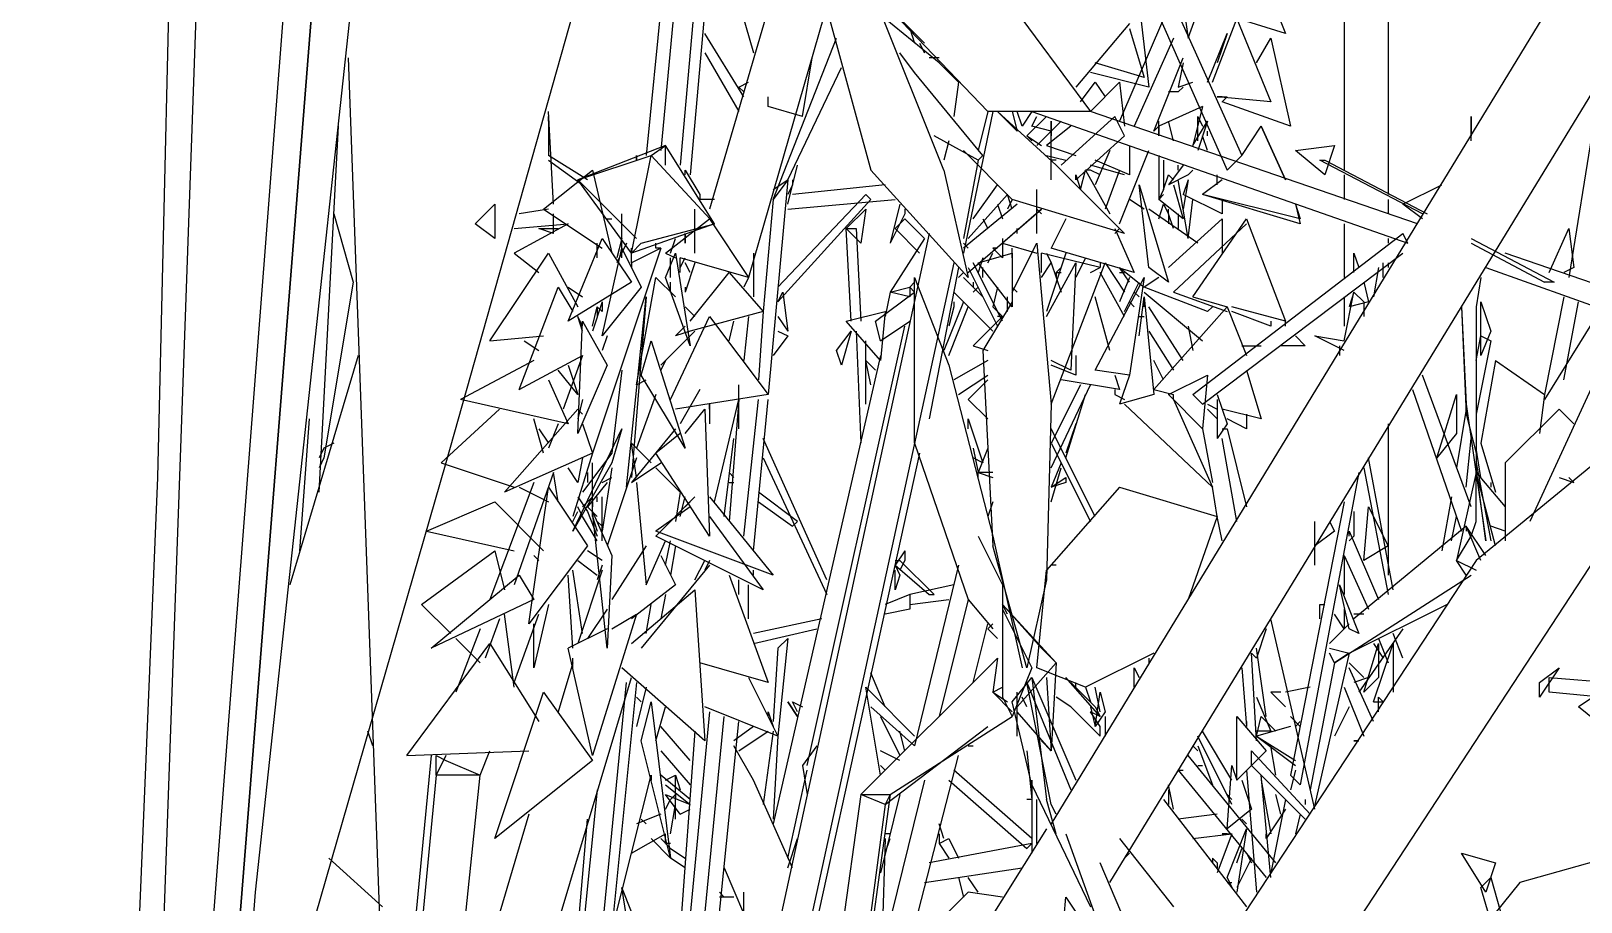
# Model space of a CAD drawing. Header units: millimetres. Extents: x -10.3 to 0, y 0 to 5.9.
# Drawn here: x -1.148 to -0.8305, y 2.632 to 2.8105 of the extents above; entities that cross this region are included whole.
import ezdxf

# ---------------------------------------------------------------- set-up
doc = ezdxf.new("R2010")
doc.units = ezdxf.units.MM

msp = doc.modelspace()

# ---------------------------------------------------------------- linework, layer by layer
for p, q in [((-1.122, 2.719), (-1.114, 3.059)), ((-1.102, 2.634), (-1.067, 2.958)), ((-1.081, 2.935), (-1.148, 2.089)), ((-1.148, 2.089), (-1.081, 2.934)), ((-1.081, 2.934), (-1.148, 2.089)), ((-1.145, 2.183), (-1.087, 2.934)), ((-0.966, 2.882), (-1.001, 2.76)), ((-1.112, 2.877), (-1.124, 2.538)), ((-0.981, 2.87), (-1.009, 2.774)), ((-0.93, 2.852), (-0.9, 2.785)), ((-0.816, 2.85), (-0.939, 2.648)), ((-0.933, 2.85), (-0.903, 2.782)), ((-0.87, 2.848), (-0.87, 2.777)), ((-1.016, 2.846), (-1.022, 2.785)), ((-0.879, 2.838), (-0.879, 2.782)), ((-0.911, 2.809), (-0.902, 2.834)), ((-1.032, 2.832), (-1.063, 2.722)), ((-0.927, 2.636), (-0.808, 2.831)), ((-1.004, 2.82), (-1, 2.806)), ((-1.016, 2.818), (-1.019, 2.786)), ((-1.012, 2.817), (-1.015, 2.783)), ((-0.952, 2.794), (-0.975, 2.818)), ((-0.961, 2.782), (-0.975, 2.817)), ((-0.974, 2.817), (-0.965, 2.808)), ((-0.948, 2.817), (-0.931, 2.794)), ((-1.01, 2.815), (-1.013, 2.781)), ((-0.985, 2.815), (-0.976, 2.782)), ((-0.921, 2.816), (-0.919, 2.799)), ((-0.912, 2.816), (-0.911, 2.809)), ((-0.891, 2.81), (-0.904, 2.814)), ((-0.893, 2.815), (-0.891, 2.81)), ((-1.002, 2.797), (-1.01, 2.81)), ((-0.962, 2.804), (-0.973, 2.813)), ((-0.968, 2.811), (-0.967, 2.808)), ((-0.923, 2.812), (-0.934, 2.799)), ((-0.916, 2.813), (-0.925, 2.792)), ((-0.923, 2.811), (-0.92, 2.801)), ((-0.907, 2.8), (-0.903, 2.81)), ((-0.906, 2.8), (-0.901, 2.813)), ((-0.903, 2.81), (-0.905, 2.804)), ((-0.901, 2.813), (-0.894, 2.796)), ((-0.794, 2.812), (-0.841, 2.71)), ((-0.996, 2.776), (-0.983, 2.809)), ((-0.966, 2.808), (-0.965, 2.806)), ((-0.914, 2.809), (-0.922, 2.791)), ((-0.897, 2.804), (-0.894, 2.809)), ((-0.894, 2.809), (-0.89, 2.791)), ((-0.724, 2.807), (-0.852, 2.702)), ((-1.083, 2.805), (-1.075, 2.584)), ((-1.01, 2.806), (-1.003, 2.794)), ((-0.99, 2.793), (-0.988, 2.805)), ((-0.967, 2.802), (-0.97, 2.806)), ((-0.962, 2.805), (-0.964, 2.805)), ((-0.958, 2.8), (-0.962, 2.804)), ((-0.92, 2.801), (-0.93, 2.804)), ((-0.918, 2.79), (-0.912, 2.805)), ((-0.912, 2.804), (-0.913, 2.799)), ((-0.993, 2.78), (-0.982, 2.803)), ((-0.953, 2.785), (-0.967, 2.802)), ((-0.919, 2.799), (-0.931, 2.802)), ((-1.003, 2.799), (-1.001, 2.8)), ((-1.002, 2.798), (-1.003, 2.799)), ((-0.958, 2.8), (-0.959, 2.793)), ((-0.933, 2.796), (-0.93, 2.8)), ((-0.931, 2.794), (-0.925, 2.8)), ((-0.93, 2.8), (-0.928, 2.797)), ((-0.925, 2.8), (-0.924, 2.791)), ((-0.913, 2.798), (-0.915, 2.798)), ((-0.913, 2.799), (-0.91, 2.8)), ((-0.912, 2.799), (-0.913, 2.798)), ((-1.041, 2.775), (-1.042, 2.794)), ((-0.997, 2.795), (-0.997, 2.797)), ((-0.99, 2.793), (-0.997, 2.795)), ((-0.951, 2.794), (-0.957, 2.765)), ((-0.952, 2.794), (-0.954, 2.786)), ((-0.931, 2.794), (-0.952, 2.794)), ((-0.938, 2.783), (-0.95, 2.794)), ((-0.946, 2.79), (-0.95, 2.794)), ((-0.947, 2.794), (-0.946, 2.79)), ((-0.945, 2.791), (-0.946, 2.794)), ((-0.943, 2.794), (-0.945, 2.791)), ((-0.943, 2.794), (-0.866, 2.767)), ((-0.864, 2.771), (-0.931, 2.794)), ((-0.908, 2.795), (-0.917, 2.791)), ((-0.908, 2.795), (-0.91, 2.787)), ((-0.894, 2.796), (-0.905, 2.797)), ((-0.904, 2.797), (-0.905, 2.797)), ((-0.905, 2.797), (-0.903, 2.797)), ((-0.903, 2.797), (-0.904, 2.796)), ((-0.89, 2.791), (-0.904, 2.796)), ((-1.089, 2.716), (-1.085, 2.791)), ((-1.042, 2.792), (-1.042, 2.793)), ((-1.042, 2.793), (-1.042, 2.785)), ((-0.94, 2.793), (-0.944, 2.789)), ((-0.943, 2.791), (-0.942, 2.793)), ((-0.939, 2.79), (-0.943, 2.791)), ((-0.937, 2.792), (-0.942, 2.787)), ((-0.935, 2.791), (-0.94, 2.787)), ((-0.939, 2.792), (-0.939, 2.789)), ((-0.939, 2.789), (-0.939, 2.792)), ((-0.926, 2.793), (-0.937, 2.783)), ((-0.924, 2.789), (-0.926, 2.793)), ((-0.917, 2.791), (-0.918, 2.79)), ((-0.917, 2.789), (-0.917, 2.792)), ((-0.917, 2.791), (-0.917, 2.789)), ((-0.917, 2.791), (-0.917, 2.789)), ((-0.914, 2.788), (-0.915, 2.792)), ((-0.91, 2.787), (-0.907, 2.792)), ((-0.909, 2.788), (-0.909, 2.793)), ((-0.909, 2.793), (-0.908, 2.791)), ((-0.907, 2.792), (-0.909, 2.786)), ((-0.9, 2.785), (-0.896, 2.791)), ((-0.896, 2.791), (-0.891, 2.78)), ((-0.891, 2.78), (-0.896, 2.791)), ((-0.853, 2.788), (-0.853, 2.793)), ((-0.853, 2.793), (-0.853, 2.789)), ((-0.828, 2.791), (-0.833, 2.76)), ((-0.954, 2.784), (-0.963, 2.789)), ((-0.96, 2.788), (-0.961, 2.784)), ((-0.943, 2.788), (-0.944, 2.789)), ((-0.944, 2.789), (-0.941, 2.787)), ((-0.939, 2.79), (-0.939, 2.789)), ((-0.939, 2.78), (-0.939, 2.789)), ((-0.934, 2.78), (-0.924, 2.789)), ((-0.907, 2.786), (-0.908, 2.789)), ((-0.907, 2.789), (-0.907, 2.79)), ((-1.034, 2.78), (-1.042, 2.785)), ((-1.018, 2.787), (-1.036, 2.78)), ((-1.036, 2.78), (-1.021, 2.785)), ((-1.025, 2.765), (-1.021, 2.785)), ((-1.024, 2.785), (-1.024, 2.784)), ((-1.024, 2.784), (-1.024, 2.785)), ((-1.021, 2.785), (-1.018, 2.787)), ((-1.021, 2.785), (-1.008, 2.771)), ((-1.018, 2.783), (-1.018, 2.787)), ((-1.008, 2.771), (-1.018, 2.787)), ((-0.947, 2.776), (-0.957, 2.786)), ((-0.953, 2.785), (-0.954, 2.784)), ((-0.94, 2.787), (-0.934, 2.785)), ((-0.94, 2.785), (-0.936, 2.784)), ((-0.927, 2.786), (-0.93, 2.779)), ((-0.925, 2.771), (-0.919, 2.786)), ((-0.923, 2.787), (-0.923, 2.781)), ((-0.917, 2.785), (-0.917, 2.776)), ((-0.9, 2.785), (-0.903, 2.782)), ((-0.889, 2.786), (-0.881, 2.787)), ((-0.883, 2.781), (-0.889, 2.786)), ((-0.881, 2.787), (-0.883, 2.781)), ((-1.043, 2.774), (-1.033, 2.782)), ((-1.042, 2.784), (-1.035, 2.779)), ((-1.033, 2.782), (-1.029, 2.765)), ((-1.014, 2.781), (-1.014, 2.782)), ((-1.014, 2.782), (-1.011, 2.777)), ((-0.993, 2.775), (-0.991, 2.783)), ((-0.956, 2.76), (-0.976, 2.782)), ((-0.961, 2.782), (-0.956, 2.76)), ((-0.954, 2.784), (-0.957, 2.768)), ((-0.938, 2.784), (-0.939, 2.784)), ((-0.938, 2.783), (-0.924, 2.769)), ((-0.933, 2.778), (-0.932, 2.782)), ((-0.931, 2.782), (-0.932, 2.782)), ((-0.932, 2.782), (-0.927, 2.773)), ((-0.924, 2.781), (-0.931, 2.783)), ((-0.929, 2.781), (-0.931, 2.782)), ((-0.923, 2.781), (-0.93, 2.784)), ((-0.925, 2.782), (-0.928, 2.774)), ((-0.916, 2.784), (-0.916, 2.778)), ((-0.912, 2.783), (-0.915, 2.779)), ((-0.913, 2.782), (-0.913, 2.783)), ((-0.91, 2.782), (-0.911, 2.781)), ((-0.863, 2.773), (-0.884, 2.784)), ((-0.884, 2.784), (-0.883, 2.784)), ((-0.883, 2.784), (-0.862, 2.773)), ((-1.025, 2.765), (-1.036, 2.78)), ((-1.024, 2.768), (-1.036, 2.78)), ((-0.993, 2.78), (-0.997, 2.736)), ((-0.996, 2.778), (-0.993, 2.78)), ((-0.993, 2.78), (-0.996, 2.776)), ((-0.992, 2.779), (-0.993, 2.777)), ((-0.992, 2.78), (-0.992, 2.779)), ((-0.973, 2.779), (-0.992, 2.777)), ((-0.955, 2.772), (-0.95, 2.779)), ((-0.934, 2.78), (-0.934, 2.781)), ((-0.934, 2.781), (-0.933, 2.778)), ((-0.919, 2.762), (-0.921, 2.779)), ((-0.921, 2.779), (-0.915, 2.759)), ((-0.916, 2.778), (-0.915, 2.781)), ((-0.916, 2.779), (-0.916, 2.778)), ((-0.911, 2.781), (-0.915, 2.779)), ((-0.915, 2.781), (-0.914, 2.78)), ((-0.914, 2.779), (-0.912, 2.772)), ((-0.911, 2.768), (-0.913, 2.78)), ((-0.911, 2.78), (-0.912, 2.777)), ((-0.911, 2.78), (-0.912, 2.774)), ((-0.904, 2.78), (-0.908, 2.777)), ((-0.905, 2.779), (-0.905, 2.781)), ((-0.879, 2.781), (-0.879, 2.776)), ((-0.867, 2.775), (-0.859, 2.779)), ((-1.057, 2.771), (-1.053, 2.775)), ((-1.053, 2.775), (-1.053, 2.768)), ((-1.011, 2.777), (-1.011, 2.776)), ((-1.008, 2.776), (-1.011, 2.776)), ((-0.996, 2.776), (-0.998, 2.753)), ((-0.977, 2.777), (-0.995, 2.758)), ((-0.995, 2.755), (-0.976, 2.776)), ((-0.993, 2.774), (-0.971, 2.776)), ((-0.976, 2.776), (-0.977, 2.777)), ((-0.97, 2.775), (-0.972, 2.767)), ((-0.946, 2.775), (-0.957, 2.766)), ((-0.956, 2.768), (-0.948, 2.777)), ((-0.95, 2.775), (-0.949, 2.772)), ((-0.947, 2.774), (-0.948, 2.777)), ((-0.947, 2.776), (-0.948, 2.774)), ((-0.924, 2.769), (-0.947, 2.776)), ((-0.942, 2.769), (-0.942, 2.778)), ((-0.92, 2.774), (-0.923, 2.776)), ((-0.916, 2.778), (-0.917, 2.776)), ((-0.916, 2.777), (-0.917, 2.776)), ((-0.912, 2.772), (-0.917, 2.776)), ((-0.917, 2.772), (-0.916, 2.775)), ((-0.916, 2.775), (-0.915, 2.773)), ((-0.904, 2.773), (-0.912, 2.777)), ((-0.911, 2.768), (-0.91, 2.776)), ((-0.888, 2.771), (-0.908, 2.777)), ((-0.888, 2.772), (-0.908, 2.777)), ((-0.904, 2.776), (-0.904, 2.773)), ((-0.889, 2.775), (-0.888, 2.771)), ((-0.889, 2.775), (-0.888, 2.772)), ((-0.87, 2.776), (-0.87, 2.773)), ((-0.863, 2.772), (-0.867, 2.775)), ((-1.086, 2.773), (-1.082, 2.759)), ((-1.053, 2.773), (-1.053, 2.77)), ((-1.042, 2.774), (-1.048, 2.773)), ((-1.043, 2.774), (-1.031, 2.766)), ((-1.041, 2.769), (-1.041, 2.773)), ((-1.03, 2.772), (-1.029, 2.772)), ((-1.027, 2.764), (-1.027, 2.773)), ((-1.018, 2.765), (-1.009, 2.772)), ((-1.012, 2.765), (-1.012, 2.774)), ((-1.009, 2.772), (-1.001, 2.76)), ((-0.981, 2.77), (-0.977, 2.774)), ((-0.977, 2.774), (-0.978, 2.767)), ((-0.969, 2.773), (-0.972, 2.767)), ((-0.971, 2.77), (-0.969, 2.772)), ((-0.969, 2.774), (-0.969, 2.773)), ((-0.969, 2.772), (-0.965, 2.768)), ((-0.956, 2.761), (-0.941, 2.774)), ((-0.953, 2.772), (-0.952, 2.77)), ((-0.941, 2.774), (-0.949, 2.767)), ((-0.942, 2.774), (-0.941, 2.773)), ((-0.936, 2.772), (-0.939, 2.766)), ((-0.909, 2.767), (-0.919, 2.774)), ((-0.915, 2.773), (-0.915, 2.774)), ((-0.914, 2.77), (-0.915, 2.773)), ((-0.915, 2.773), (-0.915, 2.771)), ((-0.915, 2.762), (-0.904, 2.772)), ((-0.913, 2.773), (-0.913, 2.77)), ((-0.91, 2.756), (-0.899, 2.772)), ((-0.904, 2.772), (-0.904, 2.765)), ((-0.899, 2.772), (-0.891, 2.751)), ((-1.053, 2.768), (-1.057, 2.771)), ((-1.038, 2.771), (-1.049, 2.765)), ((-1.049, 2.77), (-1.038, 2.771)), ((-1.041, 2.769), (-1.044, 2.77)), ((-1.044, 2.77), (-1.041, 2.77)), ((-1.041, 2.77), (-1.041, 2.771)), ((-1.041, 2.77), (-1.04, 2.77)), ((-0.964, 2.769), (-1.034, 2.447)), ((-1.008, 2.771), (-1.025, 2.765)), ((-1.023, 2.767), (-1.008, 2.771)), ((-1.014, 2.767), (-1.014, 2.769)), ((-1.014, 2.769), (-1.014, 2.767)), ((-0.981, 2.77), (-0.979, 2.77)), ((-0.98, 2.751), (-0.981, 2.77)), ((-0.978, 2.767), (-0.981, 2.77)), ((-0.979, 2.77), (-0.978, 2.751)), ((-0.971, 2.77), (-0.966, 2.765)), ((-0.946, 2.769), (-0.946, 2.77)), ((-0.926, 2.769), (-0.925, 2.77)), ((-0.926, 2.77), (-0.922, 2.761)), ((-0.899, 2.771), (-0.914, 2.757)), ((-0.91, 2.736), (-0.867, 2.769)), ((-0.879, 2.771), (-0.879, 2.76)), ((-0.866, 2.767), (-0.867, 2.769)), ((-0.837, 2.761), (-0.833, 2.77)), ((-0.833, 2.77), (-0.832, 2.762)), ((-1.038, 2.751), (-1.031, 2.768)), ((-1.019, 2.766), (-1.033, 2.724)), ((-1.032, 2.764), (-1.032, 2.767)), ((-1.031, 2.768), (-1.025, 2.759)), ((-1.031, 2.748), (-1.027, 2.766)), ((-1.027, 2.768), (-1.028, 2.764)), ((-1.026, 2.767), (-1.028, 2.763)), ((-1.027, 2.766), (-1.023, 2.758)), ((-1.025, 2.765), (-1.023, 2.767)), ((-1.019, 2.766), (-1.025, 2.763)), ((-1.025, 2.763), (-1.025, 2.766)), ((-1.02, 2.766), (-1.02, 2.767)), ((-1.019, 2.766), (-1.02, 2.766)), ((-1.017, 2.765), (-1.016, 2.768)), ((-0.965, 2.768), (-0.972, 2.757)), ((-0.956, 2.766), (-0.957, 2.767)), ((-0.951, 2.766), (-0.949, 2.764)), ((-0.95, 2.766), (-0.951, 2.766)), ((-0.949, 2.768), (-0.949, 2.764)), ((-0.949, 2.767), (-0.942, 2.765)), ((-0.947, 2.757), (-0.942, 2.767)), ((-0.947, 2.764), (-0.947, 2.766)), ((-0.942, 2.767), (-0.939, 2.734)), ((-0.922, 2.761), (-0.939, 2.766)), ((-0.87, 2.768), (-0.87, 2.767)), ((-0.853, 2.768), (-0.836, 2.759)), ((-0.853, 2.767), (-0.838, 2.759)), ((-1.054, 2.747), (-1.042, 2.765)), ((-1.049, 2.765), (-1.044, 2.761)), ((-1.042, 2.765), (-1.036, 2.754)), ((-0.959, 2.763), (-1.028, 2.446)), ((-1.025, 2.763), (-1.025, 2.762)), ((-1.018, 2.76), (-1.016, 2.765)), ((-1.018, 2.765), (-1.016, 2.764)), ((-1.017, 2.76), (-1.017, 2.764)), ((-1.016, 2.765), (-1.013, 2.746)), ((-1.015, 2.761), (-1.015, 2.764)), ((-1.001, 2.76), (-1.015, 2.764)), ((-1.015, 2.762), (-1.014, 2.764)), ((-1.013, 2.761), (-1.014, 2.763)), ((-1.012, 2.763), (-1.014, 2.757)), ((-1, 2.765), (-1, 2.756)), ((-0.949, 2.751), (-0.955, 2.763)), ((-0.954, 2.763), (-0.947, 2.765)), ((-0.953, 2.764), (-0.954, 2.761)), ((-0.947, 2.754), (-0.954, 2.763)), ((-0.952, 2.763), (-0.951, 2.765)), ((-0.947, 2.765), (-0.947, 2.754)), ((-0.941, 2.761), (-0.941, 2.765)), ((-0.929, 2.762), (-0.941, 2.765)), ((-0.941, 2.76), (-0.939, 2.763)), ((-0.94, 2.765), (-0.939, 2.763)), ((-0.936, 2.765), (-0.94, 2.753)), ((-0.94, 2.752), (-0.934, 2.763)), ((-0.939, 2.734), (-0.928, 2.763)), ((-0.939, 2.763), (-0.937, 2.757)), ((-0.934, 2.763), (-0.935, 2.741)), ((-0.932, 2.764), (-0.934, 2.76)), ((-0.929, 2.763), (-0.929, 2.762)), ((-0.928, 2.763), (-0.924, 2.757)), ((-0.908, 2.734), (-0.867, 2.765)), ((-0.877, 2.761), (-0.877, 2.765)), ((-0.877, 2.765), (-0.876, 2.762)), ((-0.871, 2.76), (-0.871, 2.763)), ((-0.87, 2.763), (-0.87, 2.762)), ((-0.82, 2.756), (-0.846, 2.765)), ((-1.024, 2.738), (-1.02, 2.76)), ((-1.02, 2.76), (-1.016, 2.756)), ((-1.013, 2.746), (-1.018, 2.76)), ((-1.013, 2.751), (-1.005, 2.761)), ((-1.005, 2.761), (-0.998, 2.753)), ((-1.001, 2.76), (-1.002, 2.758)), ((-0.967, 2.726), (-0.967, 2.76)), ((-0.967, 2.76), (-0.96, 2.742)), ((-0.958, 2.762), (-0.964, 2.731)), ((-0.958, 2.76), (-0.957, 2.761)), ((-0.953, 2.756), (-0.957, 2.76)), ((-0.956, 2.762), (-0.95, 2.75)), ((-0.953, 2.76), (-0.953, 2.762)), ((-0.937, 2.762), (-0.938, 2.761)), ((-0.938, 2.761), (-0.938, 2.76)), ((-0.938, 2.761), (-0.937, 2.761)), ((-0.931, 2.761), (-0.929, 2.762)), ((-0.93, 2.741), (-0.92, 2.76)), ((-0.924, 2.752), (-0.929, 2.761)), ((-0.925, 2.762), (-0.92, 2.758)), ((-0.923, 2.759), (-0.925, 2.762)), ((-0.925, 2.761), (-0.924, 2.761)), ((-0.923, 2.76), (-0.925, 2.755)), ((-0.92, 2.76), (-0.923, 2.74)), ((-0.917, 2.76), (-0.92, 2.758)), ((-0.915, 2.759), (-0.919, 2.762)), ((-0.872, 2.762), (-0.873, 2.756)), ((-0.851, 2.76), (-0.852, 2.754)), ((-0.85, 2.762), (-0.822, 2.752)), ((-0.832, 2.762), (-0.834, 2.761)), ((-1.082, 2.759), (-1.088, 2.723)), ((-1.048, 2.737), (-1.04, 2.758)), ((-1.04, 2.758), (-1.037, 2.753)), ((-1.025, 2.759), (-1.038, 2.751)), ((-1.038, 2.758), (-1.035, 2.756)), ((-1.023, 2.758), (-1.031, 2.748)), ((-1.026, 2.717), (-1.022, 2.756)), ((-1.022, 2.756), (-1.025, 2.719)), ((-1.017, 2.757), (-1.017, 2.759)), ((-1.014, 2.758), (-1.014, 2.757)), ((-0.995, 2.755), (-0.994, 2.757)), ((-0.994, 2.757), (-0.993, 2.749)), ((-0.975, 2.751), (-0.967, 2.757)), ((-0.972, 2.757), (-0.973, 2.752)), ((-0.972, 2.757), (-0.968, 2.758)), ((-0.968, 2.756), (-0.972, 2.757)), ((-0.968, 2.758), (-0.967, 2.759)), ((-0.968, 2.758), (-0.968, 2.756)), ((-0.967, 2.757), (-0.968, 2.758)), ((-0.959, 2.757), (-0.951, 2.749)), ((-0.955, 2.759), (-0.955, 2.758)), ((-0.955, 2.757), (-0.954, 2.758)), ((-0.95, 2.758), (-0.951, 2.754)), ((-0.948, 2.753), (-0.948, 2.756)), ((-0.947, 2.758), (-0.946, 2.757)), ((-0.927, 2.745), (-0.93, 2.756)), ((-0.924, 2.753), (-0.921, 2.759)), ((-0.921, 2.756), (-0.922, 2.757)), ((-0.921, 2.748), (-0.92, 2.756)), ((-0.907, 2.753), (-0.92, 2.758)), ((-0.92, 2.757), (-0.908, 2.747)), ((-0.92, 2.756), (-0.918, 2.736)), ((-0.914, 2.757), (-0.903, 2.753)), ((-0.91, 2.756), (-0.903, 2.754)), ((-0.879, 2.747), (-0.877, 2.757)), ((-0.879, 2.756), (-0.879, 2.75)), ((-0.877, 2.757), (-0.878, 2.754)), ((-0.877, 2.757), (-0.875, 2.755)), ((-0.875, 2.759), (-0.874, 2.755)), ((-0.836, 2.759), (-0.838, 2.759)), ((-0.834, 2.756), (-0.838, 2.736)), ((-1.031, 2.755), (-1.033, 2.749)), ((-1.033, 2.75), (-1.032, 2.754)), ((-1.031, 2.753), (-1.032, 2.754)), ((-1.032, 2.754), (-1.032, 2.752)), ((-1.031, 2.755), (-1.031, 2.753)), ((-1.012, 2.752), (-1.014, 2.754)), ((-0.998, 2.753), (-1.013, 2.749)), ((-0.998, 2.753), (-0.999, 2.739)), ((-0.981, 2.751), (-0.973, 2.753)), ((-0.973, 2.753), (-0.974, 2.743)), ((-0.957, 2.755), (-0.961, 2.745)), ((-0.96, 2.744), (-0.956, 2.754)), ((-0.959, 2.754), (-0.96, 2.75)), ((-0.959, 2.755), (-0.959, 2.754)), ((-0.947, 2.755), (-0.953, 2.745)), ((-0.951, 2.754), (-0.949, 2.752)), ((-0.923, 2.755), (-0.922, 2.754)), ((-0.92, 2.754), (-0.92, 2.755)), ((-0.912, 2.743), (-0.919, 2.754)), ((-0.918, 2.737), (-0.903, 2.754)), ((-0.906, 2.754), (-0.907, 2.753)), ((-0.903, 2.754), (-0.899, 2.744)), ((-0.891, 2.751), (-0.902, 2.754)), ((-0.894, 2.75), (-0.902, 2.753)), ((-0.874, 2.755), (-0.878, 2.754)), ((-0.875, 2.755), (-0.875, 2.752)), ((-0.855, 2.754), (-0.854, 2.732)), ((-0.855, 2.754), (-0.854, 2.734)), ((-0.852, 2.754), (-0.852, 2.721)), ((-0.851, 2.744), (-0.851, 2.755)), ((-0.851, 2.755), (-0.849, 2.749)), ((-0.834, 2.739), (-0.831, 2.755)), ((-1.035, 2.749), (-1.036, 2.752)), ((-1.035, 2.75), (-1.036, 2.752)), ((-1.036, 2.728), (-1.035, 2.751)), ((-1.035, 2.751), (-1.03, 2.742)), ((-1.017, 2.735), (-1.009, 2.752)), ((-1.014, 2.75), (-1.016, 2.748)), ((-1.009, 2.752), (-0.997, 2.736)), ((-1.005, 2.747), (-1.004, 2.751)), ((-1.001, 2.752), (-1.002, 2.743)), ((-0.995, 2.752), (-0.993, 2.749)), ((-0.989, 2.66), (-0.969, 2.75)), ((-0.974, 2.743), (-0.981, 2.751)), ((-0.974, 2.747), (-0.975, 2.751)), ((-0.974, 2.747), (-0.968, 2.751)), ((-0.949, 2.752), (-0.955, 2.746)), ((-0.949, 2.752), (-0.95, 2.752)), ((-0.921, 2.752), (-0.92, 2.752)), ((-0.911, 2.75), (-0.91, 2.745)), ((-0.894, 2.751), (-0.894, 2.75)), ((-0.891, 2.75), (-0.891, 2.751)), ((-0.828, 2.751), (-0.838, 2.735)), ((-1.054, 2.747), (-1.043, 2.748)), ((-1.047, 2.747), (-1.044, 2.745)), ((-1.03, 2.748), (-1.031, 2.745)), ((-1.023, 2.74), (-1.021, 2.747)), ((-1.021, 2.747), (-1.014, 2.725)), ((-1.013, 2.748), (-1.019, 2.742)), ((-1.013, 2.749), (-1.016, 2.748)), ((-1.012, 2.749), (-1.013, 2.748)), ((-0.993, 2.748), (-0.996, 2.744)), ((-0.995, 2.749), (-0.993, 2.748)), ((-0.983, 2.745), (-0.98, 2.749)), ((-0.98, 2.749), (-0.982, 2.742)), ((-0.979, 2.749), (-0.978, 2.726)), ((-0.977, 2.734), (-0.977, 2.747)), ((-0.919, 2.749), (-0.914, 2.741)), ((-0.889, 2.748), (-0.887, 2.746)), ((-0.879, 2.745), (-0.885, 2.748)), ((-0.885, 2.748), (-0.879, 2.747)), ((-0.852, 2.743), (-0.851, 2.748)), ((-0.849, 2.747), (-0.852, 2.732)), ((-0.849, 2.749), (-0.851, 2.744)), ((-0.851, 2.748), (-0.849, 2.747)), ((-1.081, 2.744), (-1.095, 2.697)), ((-1.048, 2.737), (-1.035, 2.744)), ((-1.035, 2.744), (-1.039, 2.733)), ((-0.974, 2.744), (-0.996, 2.648)), ((-0.982, 2.742), (-0.983, 2.745)), ((-0.955, 2.746), (-0.952, 2.745)), ((-0.953, 2.745), (-0.951, 2.705)), ((-0.934, 2.744), (-0.934, 2.74)), ((-0.9, 2.746), (-0.896, 2.746)), ((-0.887, 2.746), (-0.892, 2.746)), ((-0.88, 2.746), (-0.88, 2.744)), ((-1.045, 2.743), (-1.06, 2.735)), ((-1.036, 2.736), (-1.04, 2.741)), ((-1.038, 2.742), (-1.036, 2.736)), ((-1.03, 2.742), (-1.036, 2.728)), ((-1.027, 2.741), (-1.029, 2.724)), ((-1.018, 2.743), (-1.019, 2.741)), ((-0.976, 2.738), (-0.977, 2.743)), ((-0.977, 2.743), (-0.975, 2.741)), ((-0.96, 2.742), (-0.951, 2.707)), ((-0.952, 2.743), (-0.959, 2.739)), ((-0.935, 2.741), (-0.939, 2.743)), ((-0.934, 2.74), (-0.939, 2.742)), ((-0.923, 2.74), (-0.93, 2.741)), ((-0.916, 2.739), (-0.918, 2.743)), ((-0.899, 2.741), (-0.896, 2.731)), ((-0.848, 2.743), (-0.851, 2.726)), ((-0.848, 2.743), (-0.838, 2.736)), ((-1.042, 2.739), (-1.038, 2.73)), ((-1.024, 2.738), (-1.022, 2.739)), ((-1.014, 2.725), (-1.023, 2.74)), ((-1.011, 2.737), (-1.015, 2.73)), ((-1.003, 2.729), (-1.003, 2.738)), ((-0.958, 2.736), (-0.952, 2.74)), ((-0.952, 2.739), (-0.956, 2.735)), ((-0.933, 2.738), (-0.939, 2.726)), ((-0.939, 2.721), (-0.931, 2.738)), ((-0.925, 2.737), (-0.937, 2.739)), ((-0.926, 2.74), (-0.925, 2.737)), ((-0.926, 2.737), (-0.926, 2.736)), ((-0.923, 2.74), (-0.925, 2.734)), ((-0.918, 2.737), (-0.914, 2.736)), ((-0.915, 2.736), (-0.907, 2.74)), ((-0.907, 2.74), (-0.908, 2.729)), ((-0.865, 2.737), (-0.855, 2.708)), ((-0.853, 2.713), (-0.863, 2.74)), ((-1.038, 2.73), (-1.06, 2.735)), ((-1.035, 2.735), (-1.036, 2.731)), ((-1.02, 2.736), (-1.024, 2.725)), ((-0.997, 2.736), (-1.016, 2.733)), ((-1.009, 2.734), (-1.009, 2.732)), ((-1.009, 2.734), (-1.009, 2.732)), ((-1.009, 2.733), (-1.009, 2.734)), ((-1.008, 2.714), (-1.003, 2.735)), ((-1.003, 2.735), (-1.005, 2.71)), ((-1.002, 2.707), (-0.999, 2.735)), ((-1, 2.704), (-0.997, 2.735)), ((-0.956, 2.735), (-0.952, 2.731)), ((-0.939, 2.734), (-0.94, 2.698)), ((-0.936, 2.723), (-0.932, 2.736)), ((-0.926, 2.736), (-0.924, 2.735)), ((-0.918, 2.736), (-0.925, 2.734)), ((-0.906, 2.717), (-0.924, 2.734)), ((-0.908, 2.729), (-0.915, 2.736)), ((-0.914, 2.735), (-0.914, 2.736)), ((-0.914, 2.735), (-0.906, 2.717)), ((-0.908, 2.734), (-0.91, 2.736)), ((-0.907, 2.734), (-0.905, 2.733)), ((-0.905, 2.736), (-0.903, 2.73)), ((-0.905, 2.735), (-0.905, 2.727)), ((-0.86, 2.723), (-0.856, 2.736)), ((-0.856, 2.736), (-0.856, 2.728)), ((-0.854, 2.734), (-0.85, 2.706)), ((-0.838, 2.736), (-0.839, 2.728)), ((-1.091, 2.731), (-1.093, 2.704)), ((-1.052, 2.733), (-1.064, 2.722)), ((-1.051, 2.716), (-1.036, 2.733)), ((-1.043, 2.724), (-1.045, 2.731)), ((-1.036, 2.733), (-1.035, 2.732)), ((-1.014, 2.728), (-1.01, 2.733)), ((-1.01, 2.733), (-1.009, 2.707)), ((-1.009, 2.732), (-1.009, 2.731)), ((-1.009, 2.731), (-1.009, 2.73)), ((-0.956, 2.729), (-0.956, 2.731)), ((-0.956, 2.731), (-0.953, 2.722)), ((-0.907, 2.733), (-0.905, 2.731)), ((-0.896, 2.731), (-0.904, 2.733)), ((-0.899, 2.729), (-0.903, 2.731)), ((-0.899, 2.732), (-0.899, 2.729)), ((-0.854, 2.733), (-0.856, 2.721)), ((-0.854, 2.732), (-0.852, 2.724)), ((-0.835, 2.733), (-0.846, 2.722)), ((-0.832, 2.73), (-0.835, 2.733)), ((-1.044, 2.729), (-1.042, 2.726)), ((-1.04, 2.73), (-1.042, 2.725)), ((-1.037, 2.708), (-1.027, 2.729)), ((-1.035, 2.73), (-1.033, 2.724)), ((-1.027, 2.729), (-1.029, 2.722)), ((-1.016, 2.729), (-1.025, 2.718)), ((-1.015, 2.728), (-1.02, 2.724)), ((-0.93, 2.711), (-0.939, 2.729)), ((-0.934, 2.73), (-0.936, 2.724)), ((-0.908, 2.729), (-0.906, 2.718)), ((-0.903, 2.73), (-0.905, 2.727)), ((-0.904, 2.729), (-0.903, 2.729)), ((-0.903, 2.729), (-0.899, 2.713)), ((-0.87, 2.73), (-0.87, 2.699)), ((-0.856, 2.728), (-0.86, 2.723)), ((-1.088, 2.725), (-1.089, 2.723)), ((-1.086, 2.726), (-1.088, 2.725)), ((-1.024, 2.719), (-1.025, 2.726)), ((-1.025, 2.726), (-1.021, 2.722)), ((-1.006, 2.711), (-1.004, 2.727)), ((-0.985, 2.698), (-0.998, 2.727)), ((-0.967, 2.726), (-0.956, 2.694)), ((-0.955, 2.725), (-0.954, 2.72)), ((-0.952, 2.725), (-0.954, 2.72)), ((-0.939, 2.726), (-0.931, 2.71)), ((-0.901, 2.71), (-0.904, 2.727)), ((-0.854, 2.717), (-0.853, 2.727)), ((-0.851, 2.719), (-0.852, 2.725)), ((-0.851, 2.726), (-0.848, 2.716)), ((-1.063, 2.722), (-1.106, 2.573)), ((-1.088, 2.723), (-1.089, 2.721)), ((-1.064, 2.722), (-1.049, 2.717)), ((-1.033, 2.724), (-1.051, 2.716)), ((-1.036, 2.718), (-1.038, 2.721)), ((-1.033, 2.724), (-1.037, 2.711)), ((-1.029, 2.722), (-1.037, 2.708)), ((-1.035, 2.723), (-1.036, 2.718)), ((-1.029, 2.724), (-1.035, 2.716)), ((-1.033, 2.719), (-1.033, 2.722)), ((-1.029, 2.721), (-1.031, 2.708)), ((-1.024, 2.723), (-1.03, 2.705)), ((-0.966, 2.724), (-1.027, 2.446)), ((-1.025, 2.718), (-1.019, 2.722)), ((-1.009, 2.707), (-1.02, 2.724)), ((-1.02, 2.721), (-1.015, 2.716)), ((-0.998, 2.723), (-0.985, 2.695)), ((-0.953, 2.722), (-0.955, 2.723)), ((-0.937, 2.722), (-0.939, 2.717)), ((-0.939, 2.714), (-0.937, 2.721)), ((-0.875, 2.721), (-0.87, 2.695)), ((-0.869, 2.696), (-0.874, 2.723)), ((-0.852, 2.722), (-0.849, 2.706)), ((-0.85, 2.706), (-0.852, 2.721)), ((-0.846, 2.722), (-0.846, 2.706)), ((-1.136, 2.381), (-1.122, 2.719)), ((-1.045, 2.718), (-1.054, 2.694)), ((-1.041, 2.72), (-1.049, 2.697)), ((-1.04, 2.714), (-1.041, 2.72)), ((-1.034, 2.72), (-1.034, 2.718)), ((-1.03, 2.718), (-1.034, 2.713)), ((-1.033, 2.711), (-1.033, 2.72)), ((-1.031, 2.718), (-1.029, 2.719)), ((-1.024, 2.718), (-1.022, 2.697)), ((-1.004, 2.719), (-1.005, 2.72)), ((-1.005, 2.718), (-1.004, 2.718)), ((-0.954, 2.719), (-0.954, 2.72)), ((-0.954, 2.72), (-0.951, 2.719)), ((-0.951, 2.72), (-0.954, 2.72)), ((-0.939, 2.717), (-0.936, 2.719)), ((-0.936, 2.718), (-0.939, 2.717)), ((-0.936, 2.719), (-0.936, 2.718)), ((-0.876, 2.72), (-0.888, 2.656)), ((-0.852, 2.72), (-0.856, 2.702)), ((-0.848, 2.705), (-0.852, 2.72)), ((-0.852, 2.72), (-0.846, 2.713)), ((-0.852, 2.71), (-0.852, 2.72)), ((-0.849, 2.718), (-0.849, 2.717)), ((-0.835, 2.719), (-0.832, 2.718)), ((-0.833, 2.719), (-0.832, 2.718)), ((-0.832, 2.718), (-0.833, 2.719)), ((-1.048, 2.717), (-1.042, 2.714)), ((-1.046, 2.689), (-1.042, 2.717)), ((-1.042, 2.717), (-1.036, 2.708)), ((-1.036, 2.715), (-1.034, 2.712)), ((-1.035, 2.713), (-1.033, 2.715)), ((-1.032, 2.714), (-1.032, 2.715)), ((-1.031, 2.706), (-1.031, 2.715)), ((-1.012, 2.715), (-1.02, 2.707)), ((-1.015, 2.716), (-1.016, 2.71)), ((-1.015, 2.711), (-1.014, 2.715)), ((-1.009, 2.715), (-0.996, 2.699)), ((-0.991, 2.71), (-0.999, 2.716)), ((-0.925, 2.717), (-0.94, 2.7)), ((-0.925, 2.717), (-0.905, 2.711)), ((-0.905, 2.711), (-0.906, 2.717)), ((-0.857, 2.715), (-0.859, 2.704)), ((-1.067, 2.708), (-1.053, 2.714)), ((-1.053, 2.714), (-1.043, 2.704)), ((-1.037, 2.71), (-1.036, 2.712)), ((-1.035, 2.711), (-1.036, 2.713)), ((-1.034, 2.713), (-1.032, 2.711)), ((-1.034, 2.712), (-1.032, 2.707)), ((-1.033, 2.714), (-1.033, 2.713)), ((-1.03, 2.684), (-1.033, 2.712)), ((-1.033, 2.712), (-1.029, 2.703)), ((-1.013, 2.713), (-1.02, 2.708)), ((-1.013, 2.714), (-1.014, 2.713)), ((-0.999, 2.714), (-0.992, 2.709)), ((-0.951, 2.714), (-0.952, 2.711)), ((-0.913, 2.572), (-0.82, 2.714)), ((-0.879, 2.714), (-0.89, 2.658)), ((-0.877, 2.712), (-0.877, 2.707)), ((-0.875, 2.702), (-0.874, 2.713)), ((-0.874, 2.713), (-0.87, 2.705)), ((-1.032, 2.706), (-1.035, 2.711)), ((-1.033, 2.711), (-1.032, 2.708)), ((-1.032, 2.71), (-1.031, 2.709)), ((-1.009, 2.711), (-0.998, 2.696)), ((-0.992, 2.709), (-0.991, 2.71)), ((-0.905, 2.711), (-0.911, 2.694)), ((-0.904, 2.706), (-0.905, 2.711)), ((-0.885, 2.701), (-0.885, 2.71)), ((-0.882, 2.71), (-0.881, 2.708)), ((-0.854, 2.709), (-0.877, 2.69)), ((-0.857, 2.706), (-0.856, 2.711)), ((-0.85, 2.703), (-0.854, 2.709)), ((-0.851, 2.702), (-0.854, 2.709)), ((-0.854, 2.709), (-0.854, 2.708)), ((-0.853, 2.707), (-0.852, 2.71)), ((-0.846, 2.708), (-0.849, 2.709)), ((-1.067, 2.708), (-1.049, 2.704)), ((-1.036, 2.708), (-1.034, 2.705)), ((-1.022, 2.697), (-1.018, 2.706)), ((-0.996, 2.699), (-1.02, 2.708)), ((-0.998, 2.696), (-1.02, 2.707)), ((-1.018, 2.701), (-1.017, 2.706)), ((-0.954, 2.707), (-0.949, 2.697)), ((-0.951, 2.707), (-0.945, 2.68)), ((-0.881, 2.708), (-0.885, 2.705)), ((-0.878, 2.707), (-0.878, 2.708)), ((-0.878, 2.708), (-0.872, 2.694)), ((-0.877, 2.707), (-0.878, 2.706)), ((-0.856, 2.702), (-0.853, 2.707)), ((-1.068, 2.693), (-1.053, 2.704)), ((-1.053, 2.704), (-1.051, 2.696)), ((-1.034, 2.705), (-1.046, 2.689)), ((-1.045, 2.703), (-1.044, 2.702)), ((-1.036, 2.702), (-1.032, 2.699)), ((-1.031, 2.702), (-1.034, 2.704)), ((-1.029, 2.703), (-1.03, 2.684)), ((-1.022, 2.705), (-1.029, 2.694)), ((-1.019, 2.703), (-1.016, 2.697)), ((-1.016, 2.705), (-1.017, 2.699)), ((-1.012, 2.698), (-1.01, 2.702)), ((-1.009, 2.702), (-1.01, 2.7)), ((-0.969, 2.704), (-0.971, 2.701)), ((-0.971, 2.702), (-0.97, 2.702)), ((-0.97, 2.702), (-0.963, 2.695)), ((-0.969, 2.702), (-0.97, 2.7)), ((-0.969, 2.704), (-0.969, 2.702)), ((-0.944, 2.68), (-0.951, 2.705)), ((-0.852, 2.702), (-0.944, 2.562)), ((-0.879, 2.703), (-0.879, 2.695)), ((-0.879, 2.703), (-0.874, 2.692)), ((-0.87, 2.705), (-0.875, 2.702)), ((-0.854, 2.699), (-0.856, 2.702)), ((-0.856, 2.702), (-0.852, 2.7)), ((-1.066, 2.684), (-1.048, 2.699)), ((-1.048, 2.699), (-1.045, 2.694)), ((-1.037, 2.684), (-1.038, 2.699)), ((-1.035, 2.687), (-1.037, 2.7)), ((-1.031, 2.7), (-1.036, 2.685)), ((-1.031, 2.701), (-1.032, 2.698)), ((-1.009, 2.701), (-1.023, 2.684)), ((-1.005, 2.699), (-0.997, 2.677)), ((-1, 2.699), (-1, 2.7)), ((-0.971, 2.701), (-0.964, 2.695)), ((-0.971, 2.701), (-0.97, 2.699)), ((-0.971, 2.696), (-0.971, 2.7)), ((-0.97, 2.699), (-0.971, 2.696)), ((-0.958, 2.701), (-0.967, 2.664)), ((-0.942, 2.68), (-0.94, 2.7)), ((-0.938, 2.701), (-0.939, 2.701)), ((-0.881, 2.681), (-0.853, 2.699)), ((-1.016, 2.697), (-1.025, 2.69)), ((-1.025, 2.685), (-1.012, 2.696)), ((-1.012, 2.696), (-1.01, 2.665)), ((-1.003, 2.695), (-1.003, 2.698)), ((-1.001, 2.69), (-1.001, 2.697)), ((-0.959, 2.697), (-0.968, 2.695)), ((-0.949, 2.697), (-0.949, 2.674)), ((-0.94, 2.698), (-0.944, 2.68)), ((-0.878, 2.688), (-0.88, 2.697)), ((-0.88, 2.697), (-0.876, 2.687)), ((-1.068, 2.693), (-1.062, 2.687)), ((-1.045, 2.694), (-1.066, 2.684)), ((-1.042, 2.693), (-1.045, 2.68)), ((-1.022, 2.687), (-1.021, 2.693)), ((-1.018, 2.695), (-1.019, 2.69)), ((-0.968, 2.695), (-0.973, 2.693)), ((-0.968, 2.695), (-0.968, 2.692)), ((-0.968, 2.693), (-0.96, 2.694)), ((-0.964, 2.695), (-0.963, 2.695)), ((-0.956, 2.694), (-0.962, 2.67)), ((-0.956, 2.694), (-0.951, 2.688)), ((-0.948, 2.691), (-0.949, 2.693)), ((-0.949, 2.693), (-0.938, 2.681)), ((-0.941, 2.684), (-0.949, 2.693)), ((-0.884, 2.69), (-0.884, 2.693)), ((-0.884, 2.693), (-0.883, 2.693)), ((-0.878, 2.683), (-0.858, 2.693)), ((-1.052, 2.69), (-1.055, 2.682)), ((-1.049, 2.676), (-1.051, 2.691)), ((-1.049, 2.677), (-1.044, 2.691)), ((-1.03, 2.692), (-1.034, 2.686)), ((-1.024, 2.691), (-1.033, 2.662)), ((-1.029, 2.688), (-1.024, 2.691)), ((-0.986, 2.69), (-1, 2.687)), ((-0.968, 2.692), (-0.973, 2.691)), ((-0.949, 2.692), (-0.943, 2.68)), ((-0.885, 2.651), (-0.894, 2.69)), ((-0.879, 2.688), (-0.881, 2.691)), ((-0.879, 2.692), (-0.879, 2.688)), ((-0.875, 2.691), (-0.877, 2.691)), ((-1.056, 2.688), (-1.061, 2.675)), ((-1.045, 2.68), (-1.045, 2.689)), ((-1.03, 2.688), (-1.038, 2.684)), ((-1, 2.685), (-0.987, 2.688)), ((-0.955, 2.677), (-0.952, 2.689)), ((-0.952, 2.688), (-0.951, 2.689)), ((-0.95, 2.686), (-0.952, 2.688)), ((-0.895, 2.688), (-0.897, 2.682)), ((-0.878, 2.689), (-0.882, 2.685)), ((-0.876, 2.687), (-0.878, 2.688)), ((-0.867, 2.688), (-0.876, 2.675)), ((-0.867, 2.682), (-0.869, 2.687)), ((-1.071, 2.662), (-1.054, 2.685)), ((-1.061, 2.686), (-1.056, 2.681)), ((-1.054, 2.685), (-1.044, 2.669)), ((-1.033, 2.662), (-1.038, 2.684)), ((-0.995, 2.684), (-0.996, 2.669)), ((-0.993, 2.686), (-0.995, 2.666)), ((-0.993, 2.686), (-0.995, 2.684)), ((-0.941, 2.684), (-0.938, 2.681)), ((-0.918, 2.683), (-0.932, 2.676)), ((-0.897, 2.682), (-0.898, 2.683)), ((-0.897, 2.665), (-0.898, 2.683)), ((-0.895, 2.67), (-0.897, 2.684)), ((-0.878, 2.683), (-0.885, 2.652)), ((-0.882, 2.684), (-0.878, 2.683)), ((-0.881, 2.681), (-0.882, 2.683)), ((-0.878, 2.683), (-0.881, 2.681)), ((-0.875, 2.675), (-0.872, 2.685)), ((-0.873, 2.685), (-0.871, 2.682)), ((-0.873, 2.673), (-0.869, 2.685)), ((-0.872, 2.686), (-0.87, 2.681)), ((-0.872, 2.685), (-0.872, 2.678)), ((-0.869, 2.685), (-0.869, 2.675)), ((-1.037, 2.681), (-1.04, 2.671)), ((-1.037, 2.68), (-1.037, 2.682)), ((-1.01, 2.665), (-1.027, 2.68)), ((-0.997, 2.677), (-1.011, 2.681)), ((-0.95, 2.682), (-0.978, 2.654)), ((-0.95, 2.682), (-0.951, 2.675)), ((-0.943, 2.68), (-0.947, 2.67)), ((-0.938, 2.681), (-0.946, 2.672)), ((-0.932, 2.676), (-0.942, 2.68)), ((-0.938, 2.681), (-0.939, 2.663)), ((-0.922, 2.676), (-0.922, 2.68)), ((-0.922, 2.68), (-0.921, 2.678)), ((-0.919, 2.682), (-0.919, 2.681)), ((-0.9, 2.68), (-0.899, 2.668)), ((-0.881, 2.681), (-0.886, 2.655)), ((-0.878, 2.681), (-0.875, 2.678)), ((-0.873, 2.669), (-0.878, 2.68)), ((-0.839, 2.677), (-0.835, 2.68)), ((-0.835, 2.68), (-0.839, 2.674)), ((-1.054, 2.581), (-1.025, 2.678)), ((-1.054, 2.392), (-1.026, 2.677)), ((-1.024, 2.677), (-1.047, 2.446)), ((-1.001, 2.678), (-0.995, 2.666)), ((-0.973, 2.672), (-0.976, 2.679)), ((-0.947, 2.673), (-0.943, 2.678)), ((-0.939, 2.652), (-0.944, 2.677)), ((-0.944, 2.677), (-0.935, 2.655)), ((-0.943, 2.678), (-0.94, 2.653)), ((-0.943, 2.678), (-0.934, 2.657)), ((-0.94, 2.678), (-0.939, 2.663)), ((-0.929, 2.67), (-0.936, 2.678)), ((-0.935, 2.677), (-0.93, 2.672)), ((-0.934, 2.676), (-0.934, 2.677)), ((-0.874, 2.678), (-0.877, 2.677)), ((-0.872, 2.678), (-0.875, 2.675)), ((-0.839, 2.674), (-0.839, 2.677)), ((-0.837, 2.675), (-0.837, 2.678)), ((-0.837, 2.678), (-0.775, 2.673)), ((-1.053, 2.645), (-1.043, 2.675)), ((-1.043, 2.675), (-1.033, 2.661)), ((-1.022, 2.676), (-1.024, 2.668)), ((-1.023, 2.673), (-1.024, 2.674)), ((-0.974, 2.658), (-0.977, 2.676)), ((-0.977, 2.676), (-0.976, 2.675)), ((-0.967, 2.666), (-0.976, 2.675)), ((-0.951, 2.675), (-0.949, 2.676)), ((-0.947, 2.671), (-0.951, 2.675)), ((-0.951, 2.675), (-0.948, 2.673)), ((-0.949, 2.674), (-0.947, 2.67)), ((-0.946, 2.666), (-0.946, 2.675)), ((-0.946, 2.666), (-0.946, 2.675)), ((-0.944, 2.672), (-0.945, 2.674)), ((-0.935, 2.672), (-0.938, 2.674)), ((-0.932, 2.676), (-0.931, 2.673)), ((-0.929, 2.671), (-0.93, 2.676)), ((-0.93, 2.668), (-0.929, 2.675)), ((-0.929, 2.675), (-0.928, 2.671)), ((-0.897, 2.674), (-0.894, 2.667)), ((-0.892, 2.675), (-0.894, 2.675)), ((-0.894, 2.675), (-0.891, 2.672)), ((-0.886, 2.676), (-0.891, 2.675)), ((-0.879, 2.676), (-0.875, 2.666)), ((-0.872, 2.671), (-0.872, 2.674)), ((-0.872, 2.674), (-0.871, 2.673)), ((-0.775, 2.669), (-0.837, 2.675)), ((-0.828, 2.674), (-0.831, 2.672)), ((-1.009, 2.671), (-1.028, 2.472)), ((-1.023, 2.665), (-1.021, 2.673)), ((-1.021, 2.673), (-1.017, 2.641)), ((-1.02, 2.665), (-1.018, 2.672)), ((-0.995, 2.666), (-1.01, 2.672)), ((-0.997, 2.67), (-0.997, 2.671)), ((-0.997, 2.671), (-0.996, 2.668)), ((-0.993, 2.673), (-0.991, 2.67)), ((-0.991, 2.67), (-0.993, 2.673)), ((-0.991, 2.671), (-0.992, 2.673)), ((-0.992, 2.673), (-0.99, 2.672)), ((-0.976, 2.672), (-0.967, 2.664)), ((-0.943, 2.656), (-0.947, 2.673)), ((-0.939, 2.663), (-0.946, 2.671)), ((-0.929, 2.666), (-0.935, 2.672)), ((-0.931, 2.672), (-0.93, 2.668)), ((-0.929, 2.67), (-0.931, 2.671)), ((-0.929, 2.668), (-0.931, 2.671)), ((-0.93, 2.672), (-0.929, 2.67)), ((-0.928, 2.671), (-0.93, 2.668)), ((-0.878, 2.672), (-0.881, 2.666)), ((-0.873, 2.673), (-0.871, 2.673)), ((-0.826, 2.668), (-0.831, 2.672)), ((-1.078, 2.664), (-1.079, 2.667)), ((-1.028, 2.446), (-1.006, 2.67)), ((-1.012, 2.667), (-1.022, 2.533)), ((-1.013, 2.661), (-1.019, 2.668)), ((-1.018, 2.522), (-1.003, 2.669)), ((-1, 2.668), (-1.004, 2.665)), ((-1.003, 2.663), (-0.997, 2.667)), ((-0.996, 2.667), (-0.998, 2.652)), ((-0.974, 2.67), (-0.97, 2.662)), ((-0.973, 2.652), (-0.952, 2.668)), ((-0.972, 2.654), (-0.947, 2.67)), ((-0.969, 2.663), (-0.97, 2.667)), ((-0.929, 2.666), (-0.929, 2.668)), ((-0.928, 2.67), (-0.928, 2.669)), ((-0.928, 2.669), (-0.928, 2.666)), ((-0.902, 2.657), (-0.908, 2.667)), ((-0.901, 2.657), (-0.901, 2.67)), ((-0.901, 2.67), (-0.895, 2.663)), ((-0.899, 2.669), (-0.899, 2.668)), ((-0.897, 2.666), (-0.896, 2.67)), ((-0.89, 2.668), (-0.897, 2.666)), ((-0.894, 2.667), (-0.897, 2.667)), ((-0.896, 2.67), (-0.893, 2.667)), ((-0.89, 2.67), (-0.888, 2.668)), ((-0.888, 2.669), (-0.889, 2.668)), ((-0.722, 2.67), (-0.843, 2.636)), ((-1.017, 2.641), (-1.023, 2.665)), ((-1, 2.657), (-1.004, 2.664)), ((-0.995, 2.666), (-0.996, 2.649)), ((-0.987, 2.664), (-0.99, 2.66)), ((-0.956, 2.664), (-0.955, 2.664)), ((-0.941, 2.665), (-0.939, 2.663)), ((-0.909, 2.663), (-0.91, 2.664)), ((-0.902, 2.652), (-0.909, 2.666)), ((-0.909, 2.664), (-0.906, 2.656)), ((-0.897, 2.666), (-0.889, 2.661)), ((-0.897, 2.666), (-0.889, 2.66)), ((-0.893, 2.658), (-0.894, 2.664)), ((-0.876, 2.665), (-0.877, 2.665)), ((-0.877, 2.665), (-0.876, 2.665)), ((-1.066, 2.662), (-1.122, 2.089)), ((-1.071, 2.662), (-1.046, 2.663)), ((-1.065, 2.662), (-1.063, 2.661)), ((-1.065, 2.658), (-1.065, 2.662)), ((-1.063, 2.662), (-1.065, 2.658)), ((-1.063, 2.661), (-1.056, 2.658)), ((-1.056, 2.658), (-1.054, 2.663)), ((-1.033, 2.661), (-1.053, 2.645)), ((-1.019, 2.663), (-1.013, 2.656)), ((-0.986, 2.553), (-0.958, 2.662)), ((-0.97, 2.661), (-0.974, 2.663)), ((-0.944, 2.663), (-0.943, 2.653)), ((-0.893, 2.64), (-0.911, 2.662)), ((-0.895, 2.663), (-0.901, 2.657)), ((-0.898, 2.66), (-0.898, 2.663)), ((-0.898, 2.663), (-0.886, 2.65)), ((-1.065, 2.658), (-1.12, 2.089)), ((-1.115, 2.089), (-1.056, 2.658)), ((-1.056, 2.658), (-1.065, 2.658)), ((-1.029, 2.626), (-1.021, 2.658)), ((-1.021, 2.658), (-1.021, 2.657)), ((-1.013, 2.653), (-1.019, 2.658)), ((-1.018, 2.657), (-1.016, 2.658)), ((-1.016, 2.649), (-1.016, 2.658)), ((-1.016, 2.658), (-1.015, 2.655)), ((-0.993, 2.641), (-0.989, 2.659)), ((-0.99, 2.66), (-0.989, 2.654)), ((-0.974, 2.66), (-0.973, 2.659)), ((-0.943, 2.645), (-0.959, 2.659)), ((-0.913, 2.659), (-0.912, 2.659)), ((-0.913, 2.659), (-0.895, 2.637)), ((-0.909, 2.66), (-0.908, 2.66)), ((-0.903, 2.647), (-0.902, 2.66)), ((-0.902, 2.66), (-0.901, 2.657)), ((-0.899, 2.659), (-0.897, 2.634)), ((-0.898, 2.66), (-0.887, 2.649)), ((-0.894, 2.637), (-0.896, 2.658)), ((-0.889, 2.659), (-0.89, 2.655)), ((-0.888, 2.656), (-0.89, 2.658)), ((-1.032, 2.655), (-1.064, 2.337)), ((-1.018, 2.656), (-1.013, 2.652)), ((-0.992, 2.639), (-1, 2.657)), ((-0.965, 2.657), (-0.979, 2.6)), ((-0.96, 2.657), (-0.944, 2.643)), ((-0.943, 2.657), (-0.943, 2.642)), ((-0.943, 2.656), (-0.931, 2.631)), ((-0.914, 2.651), (-0.915, 2.656)), ((-0.915, 2.655), (-0.915, 2.652)), ((-0.9, 2.657), (-0.898, 2.651)), ((-0.896, 2.657), (-0.894, 2.646)), ((-1.015, 2.65), (-1.018, 2.654)), ((-1.018, 2.654), (-1.013, 2.652)), ((-1.018, 2.651), (-1.017, 2.653)), ((-1.017, 2.653), (-1.016, 2.654)), ((-1.017, 2.646), (-1.016, 2.652)), ((-1.016, 2.654), (-1.016, 2.653)), ((-0.972, 2.654), (-1, 2.449)), ((-0.978, 2.654), (-0.997, 2.518)), ((-0.973, 2.652), (-0.987, 2.547)), ((-0.978, 2.654), (-0.972, 2.654)), ((-0.973, 2.652), (-0.978, 2.654)), ((-0.97, 2.654), (-0.974, 2.638)), ((-0.972, 2.654), (-0.973, 2.652)), ((-0.943, 2.653), (-0.944, 2.653)), ((-0.942, 2.644), (-0.942, 2.653)), ((-0.938, 2.646), (-0.94, 2.653)), ((-0.938, 2.65), (-0.939, 2.652)), ((-0.916, 2.653), (-0.899, 2.631)), ((-0.903, 2.654), (-0.902, 2.653)), ((-0.891, 2.653), (-0.894, 2.638)), ((-0.892, 2.65), (-0.893, 2.654)), ((-0.887, 2.653), (-0.887, 2.652)), ((-1.046, 2.65), (-1.062, 2.596)), ((-1.037, 2.614), (-1.034, 2.649)), ((-1.019, 2.65), (-1.024, 2.648)), ((-1.022, 2.648), (-1.023, 2.649)), ((-1.015, 2.65), (-1.013, 2.651)), ((-0.961, 2.645), (-0.962, 2.648)), ((-0.905, 2.65), (-0.913, 2.649)), ((-0.898, 2.651), (-0.903, 2.647)), ((-0.9, 2.649), (-0.899, 2.648)), ((-0.891, 2.651), (-0.895, 2.645)), ((-0.888, 2.65), (-0.889, 2.646)), ((-1.025, 2.642), (-1.018, 2.646)), ((-1.017, 2.641), (-1.021, 2.645)), ((-1.019, 2.645), (-1.017, 2.643)), ((-1.018, 2.644), (-1.018, 2.646)), ((-0.993, 2.639), (-0.991, 2.645)), ((-0.973, 2.645), (-0.974, 2.615)), ((-0.972, 2.646), (-0.973, 2.646)), ((-0.973, 2.642), (-0.972, 2.645)), ((-0.94, 2.647), (-0.972, 2.596)), ((-0.962, 2.646), (-0.962, 2.644)), ((-0.962, 2.644), (-0.96, 2.645)), ((-0.96, 2.645), (-0.958, 2.641)), ((-0.936, 2.646), (-0.926, 2.618)), ((-0.925, 2.645), (-0.914, 2.631)), ((-0.91, 2.645), (-0.902, 2.646)), ((-0.902, 2.646), (-0.905, 2.638)), ((-0.903, 2.646), (-0.904, 2.646)), ((-0.904, 2.646), (-0.902, 2.646)), ((-0.903, 2.637), (-0.899, 2.647)), ((-0.899, 2.647), (-0.901, 2.634)), ((-0.895, 2.645), (-0.895, 2.646)), ((-1.017, 2.644), (-1.018, 2.644)), ((-1.017, 2.643), (-1.014, 2.641)), ((-0.943, 2.644), (-0.964, 2.64)), ((-0.962, 2.644), (-0.96, 2.641)), ((-0.944, 2.643), (-0.943, 2.644)), ((-0.924, 2.641), (-0.923, 2.642)), ((-0.901, 2.64), (-0.9, 2.643)), ((-0.899, 2.642), (-0.898, 2.64)), ((-0.85, 2.634), (-0.855, 2.642)), ((-0.855, 2.642), (-0.848, 2.64)), ((-1.087, 2.641), (-1.076, 2.631)), ((-1.014, 2.639), (-1.017, 2.641)), ((-1.006, 2.639), (-0.997, 2.618)), ((-0.965, 2.636), (-0.945, 2.639)), ((-0.92, 2.619), (-0.929, 2.64)), ((-0.906, 2.641), (-0.905, 2.64)), ((-0.906, 2.641), (-0.906, 2.64)), ((-0.905, 2.64), (-0.905, 2.639)), ((-0.898, 2.641), (-0.901, 2.635)), ((-0.848, 2.64), (-0.85, 2.634)), ((-0.958, 2.637), (-0.957, 2.633)), ((-0.954, 2.634), (-0.956, 2.637)), ((-0.843, 2.636), (-0.925, 2.535)), ((-0.903, 2.637), (-0.902, 2.635)), ((-0.903, 2.636), (-0.902, 2.636)), ((-0.851, 2.635), (-0.849, 2.637)), ((-0.849, 2.637), (-0.847, 2.63)), ((-1.126, 2.33), (-1.102, 2.634)), ((-1.025, 2.63), (-1.027, 2.635)), ((-1.026, 2.629), (-1.027, 2.635)), ((-1.006, 2.633), (-1.007, 2.634)), ((-1.004, 2.633), (-1.007, 2.633)), ((-1.002, 2.625), (-1.002, 2.634)), ((-0.956, 2.634), (-0.973, 2.617)), ((-0.949, 2.633), (-0.956, 2.634)), ((-0.939, 2.6), (-0.936, 2.633)), ((-0.936, 2.633), (-0.922, 2.612)), ((-0.849, 2.628), (-0.851, 2.635))]:
    msp.add_line(p, q)

doc.saveas('drawing.dxf')
